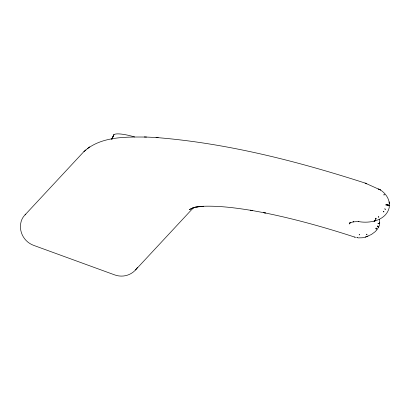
<?xml version="1.0" encoding="UTF-8"?>
<svg xmlns="http://www.w3.org/2000/svg" width="410" height="410" viewBox="0 0 410 410"><rect width="100%" height="100%" fill="white"/><g stroke="black" fill="none" stroke-linecap="round" stroke-linejoin="round"><path stroke-width="0.61" d="M375.939 218.156L375.888 219.14L375.57 218.761L375.96 218.509L375.909 219.14M358.104 237.892L362.302 237.785L365.289 237.144L371.398 234.51L375.135 231.717L376.964 229.749L378.666 226.95L377.318 226.264L377.656 226.704C380.598 227.483 379.496 220.903 379.598 219.299M389.239 206.071C390.028 205.256 386.732 205.046 385.871 204.928L385.902 204.682C386.758 204.616 390.064 205.133 389.254 205.82L388.972 205.917L389.254 205.82C390.094 198.922 384.764 191.849 378.522 188.979L380.48 189.979L366.094 183.495M375.509 218.781L375.452 219.258L375.939 218.658L375.509 218.781L375.468 218.289M378.01 223.701L379.547 223.276L379.45 222.876L379.501 223.634L378.01 223.701L379.306 223.342L379.265 223.681L379.547 223.276L379.501 223.634L379.711 223.096M389.392 206.737C386.85 220.442 370.015 223.793 358.299 221.528L358.853 221.508L353.036 221.887L353.615 221.759L349.633 222.948L350.729 222.415M377.774 226.422L378.04 226.832L378.507 226.438L378.681 226.899C378.169 225.638 376.687 225.915 378.666 226.95M389.5 205.594L388.7 205.097L388.239 205.272L388.265 204.985L387.722 205.164L387.747 204.887L385.871 204.928M111.874 138.975L113.426 135.49A27.321 5.494 19 0 1 134.634 136.94M111.863 139.277L113.934 134.68L111.817 139.344M349.92 223.025L349.192 223.993L350.791 222.41M375.268 220.631L375.483 220.334M375.857 228.401L376.16 228.016L376.744 228.775L376.401 229.195L375.857 228.401L376.488 228.411L376.16 228.816L376.744 228.775M25.041 214.871L83.912 151.582L85.946 149.896M135.484 270L193.484 207.65M374.555 220.98L375.022 220.862L373.976 221.246L374.807 220.744M193.412 207.578L191.998 208.88L193.976 207.368M87.622 148.543C104.335 136.299 126.746 136.95 146.498 137.053M83.912 151.582L89.636 146.867M193.371 207.639L189.384 209.546L196.057 206.753M375.022 220.862L374.279 221.149L374.745 221.026M365.289 237.144L368.062 236.134M193.73 207.726L199.337 206.42L196.395 207.081L203.329 206.291L200.428 206.394C217.823 205.456 235.181 207.788 252.319 210.561L250.315 210.186L265.46 212.985L263.681 212.657C294.518 218.863 324.858 227.345 354.742 237.118L355.409 237.318M378.784 226.684L378.343 226.92L378.225 226.279L377.333 226.053M156.061 137.519C227.381 143.203 297.183 161.202 365.105 183.065L365.556 183.285L365.105 183.065M144.269 136.95L158.188 137.616M379.393 223.281L379.634 222.989L379.66 223.486M354.732 237.036L355.086 237.241M389.198 202.14L389.433 203.703L389.167 201.925M137.442 267.463A19.685 19.208 42.9 0 1 114.713 274.91L33.635 245.359A19.685 19.208 42.9 0 1 21.1 221.672A15.749 15.37 42.9 0 1 25.815 214.153M366.899 234.212L366.878 234.699L366.596 234.284L366.899 234.212M384.831 208.864L385.354 209.361L384.831 208.864M359.36 234.51L359.211 234.889L359.36 234.51M384.262 194.622L384.026 195.134L383.811 194.699L384.262 194.622M383.488 211.529L383.309 211.785L384.037 211.888L383.488 211.529M378.743 216.654L378.435 216.916L378.814 217.331L378.743 216.654M357.115 237.667L356.838 237.61L357.433 237.79L357.115 237.667M366.586 183.803L365.787 183.362L366.586 183.803"/></g></svg>
